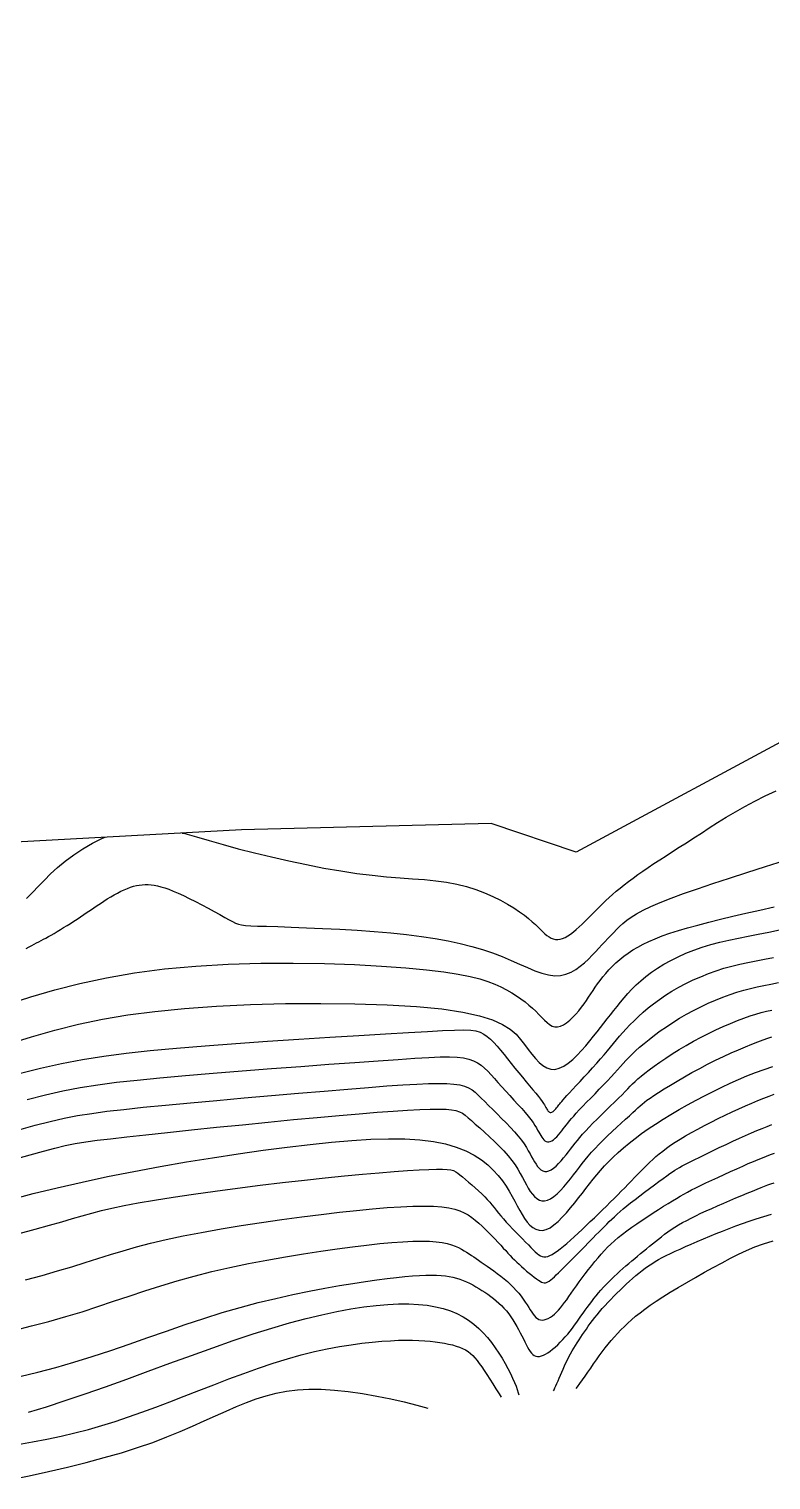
# Model space of a CAD drawing. Header units: metres. Extents: x -2219 to 435, y -3078 to 318.
# Drawn here: x 147.6 to 181.7, y 248.7 to 315.2 of the extents above; entities that cross this region are included whole.
import ezdxf

# ---------------------------------------------------------------- set-up
doc = ezdxf.new("R2010")
doc.units = ezdxf.units.M
for name, color, linetype in [('TERRAIN_BOUNDARY', 6, 'Continuous'), ('TERRAIN_CONTOUR_1M', 3, 'Continuous'), ('TERRAIN_CONTOUR_5M_SUPPLEMENT', 4, 'Continuous')]:
    doc.layers.add(name, color=color, linetype=linetype)

msp = doc.modelspace()

# ---------------------------------------------------------------- linework, layer by layer
at = {"layer": 'TERRAIN_BOUNDARY'}
msp.add_polyline3d([(334.466, 311.988, 0), (326.34, 311.064, 0), (319.276, 315.215, 0), (309.284, 313.622, 0), (283.816, 308.974, 0), (265.196, 302.536, 0), (256.381, 299.4, 0), (223.265, 291.711, 0), (195.534, 284.467, 0), (183.293, 283.155, 0), (172.734, 277.466, 0), (168.827, 278.773, 0), (157.385, 278.49, 0), (135.797, 277.305, 0)], dxfattribs=at)
at = {"layer": 'TERRAIN_CONTOUR_1M'}
for points in [[(154.653, 278.34, 2), (154.776, 278.31, 2), (155.317, 278.159, 2), (155.901, 277.99, 2), (156.538, 277.807, 2), (157.232, 277.619, 2), (157.975, 277.428, 2), (158.752, 277.24, 2), (159.55, 277.059, 2), (160.355, 276.889, 2), (161.154, 276.734, 2), (161.932, 276.599, 2), (162.677, 276.487, 2), (163.378, 276.402, 2), (164.034, 276.337, 2), (164.65, 276.287, 2), (165.23, 276.243, 2), (165.776, 276.2, 2), (166.293, 276.15, 2), (166.784, 276.085, 2), (167.252, 276, 2), (167.7, 275.889, 2), (168.127, 275.754, 2), (168.531, 275.602, 2), (168.91, 275.435, 2), (169.262, 275.26, 2), (169.584, 275.081, 2), (169.876, 274.903, 2), (170.133, 274.73, 2), (170.357, 274.568, 2), (170.549, 274.415, 2), (170.715, 274.273, 2), (170.858, 274.142, 2), (170.984, 274.021, 2), (171.095, 273.911, 2), (171.197, 273.811, 2), (171.294, 273.722, 2), (171.39, 273.643, 2), (171.486, 273.576, 2), (171.582, 273.523, 2), (171.68, 273.484, 2), (171.781, 273.46, 2), (171.885, 273.454, 2), (171.993, 273.465, 2), (172.106, 273.496, 2), (172.224, 273.548, 2), (172.346, 273.617, 2), (172.473, 273.702, 2), (172.602, 273.801, 2), (172.734, 273.911, 2), (172.867, 274.03, 2), (173, 274.156, 2), (173.133, 274.285, 2), (173.264, 274.417, 2), (173.395, 274.55, 2), (173.527, 274.684, 2), (173.661, 274.821, 2), (173.798, 274.958, 2), (173.939, 275.098, 2), (174.086, 275.238, 2), (174.239, 275.38, 2), (174.399, 275.524, 2), (174.568, 275.669, 2), (174.746, 275.816, 2), (174.933, 275.966, 2), (175.13, 276.118, 2), (175.339, 276.274, 2), (175.559, 276.433, 2), (175.792, 276.595, 2), (176.037, 276.762, 2), (176.296, 276.934, 2), (176.567, 277.112, 2), (176.852, 277.295, 2), (177.15, 277.487, 2), (177.46, 277.686, 2), (177.784, 277.893, 2), (178.121, 278.111, 2), (178.471, 278.338, 2), (178.835, 278.573, 2), (179.216, 278.815, 2), (179.613, 279.061, 2), (180.029, 279.308, 2), (180.465, 279.556, 2), (180.922, 279.802, 2), (181.402, 280.043, 2), (181.906, 280.279, 2)], [(147.527, 275.341, 2), (147.803, 275.618, 2), (148.07, 275.898, 2), (148.34, 276.18, 2), (148.627, 276.465, 2), (148.943, 276.754, 2), (149.298, 277.045, 2), (149.688, 277.333, 2), (150.108, 277.609, 2), (150.55, 277.867, 2), (151.009, 278.096, 2), (151.13, 278.147, 2)], [(147.509, 273.038, 3), (147.64, 273.112, 3), (147.761, 273.179, 3), (147.874, 273.24, 3), (147.981, 273.298, 3), (148.085, 273.353, 3), (148.189, 273.407, 3), (148.295, 273.464, 3), (148.405, 273.523, 3), (148.523, 273.588, 3), (148.649, 273.659, 3), (148.784, 273.737, 3), (148.926, 273.82, 3), (149.073, 273.907, 3), (149.225, 273.999, 3), (149.379, 274.094, 3), (149.534, 274.192, 3), (149.69, 274.292, 3), (149.844, 274.393, 3), (149.997, 274.495, 3), (150.149, 274.598, 3), (150.301, 274.702, 3), (150.453, 274.805, 3), (150.605, 274.908, 3), (150.759, 275.011, 3), (150.914, 275.113, 3), (151.071, 275.215, 3), (151.228, 275.314, 3), (151.386, 275.41, 3), (151.544, 275.501, 3), (151.699, 275.587, 3), (151.853, 275.666, 3), (152.002, 275.738, 3), (152.148, 275.801, 3), (152.289, 275.854, 3), (152.426, 275.897, 3), (152.561, 275.93, 3), (152.694, 275.954, 3), (152.827, 275.969, 3), (152.96, 275.975, 3), (153.096, 275.973, 3), (153.235, 275.962, 3), (153.378, 275.942, 3), (153.529, 275.913, 3), (153.689, 275.874, 3), (153.86, 275.822, 3), (154.046, 275.757, 3), (154.25, 275.677, 3), (154.472, 275.582, 3), (154.716, 275.469, 3), (154.984, 275.339, 3), (155.266, 275.195, 3), (155.557, 275.044, 3), (155.845, 274.891, 3), (156.124, 274.74, 3), (156.385, 274.598, 3), (156.618, 274.47, 3), (156.816, 274.36, 3), (156.974, 274.274, 3), (157.108, 274.209, 3), (157.238, 274.161, 3), (157.384, 274.127, 3), (157.566, 274.103, 3), (157.804, 274.087, 3), (158.118, 274.073, 3), (158.529, 274.06, 3), (159.049, 274.044, 3), (159.665, 274.023, 3), (160.356, 273.996, 3), (161.103, 273.964, 3), (161.884, 273.924, 3), (162.68, 273.877, 3), (163.47, 273.822, 3), (164.233, 273.757, 3), (164.953, 273.681, 3), (165.629, 273.596, 3), (166.263, 273.499, 3), (166.857, 273.391, 3), (167.415, 273.271, 3), (167.939, 273.139, 3), (168.432, 272.995, 3), (168.895, 272.838, 3), (169.332, 272.669, 3), (169.743, 272.495, 3), (170.13, 272.324, 3), (170.494, 272.164, 3), (170.836, 272.023, 3), (171.157, 271.909, 3), (171.459, 271.831, 3), (171.743, 271.795, 3), (172.009, 271.809, 3), (172.258, 271.866, 3), (172.493, 271.96, 3), (172.712, 272.084, 3), (172.917, 272.23, 3), (173.11, 272.391, 3), (173.29, 272.561, 3), (173.459, 272.73, 3), (173.618, 272.895, 3), (173.768, 273.053, 3), (173.912, 273.207, 3), (174.05, 273.356, 3), (174.184, 273.501, 3), (174.317, 273.643, 3), (174.449, 273.783, 3), (174.584, 273.92, 3), (174.723, 274.057, 3), (174.875, 274.195, 3), (175.049, 274.336, 3), (175.255, 274.482, 3), (175.502, 274.634, 3), (175.799, 274.794, 3), (176.155, 274.965, 3), (176.581, 275.149, 3), (177.083, 275.346, 3), (177.657, 275.558, 3), (178.297, 275.782, 3), (178.998, 276.02, 3), (179.754, 276.269, 3), (180.558, 276.531, 3), (181.406, 276.803, 3), (182.29, 277.086, 3)], [(146.688, 270.495, 4), (147.721, 270.826, 4), (148.813, 271.142, 4), (149.967, 271.436, 4), (151.187, 271.699, 4), (152.478, 271.926, 4), (153.844, 272.107, 4), (155.282, 272.238, 4), (156.768, 272.322, 4), (158.269, 272.365, 4), (159.755, 272.372, 4), (161.195, 272.349, 4), (162.556, 272.302, 4), (163.807, 272.236, 4), (164.917, 272.157, 4), (165.864, 272.069, 4), (166.657, 271.974, 4), (167.316, 271.873, 4), (167.861, 271.765, 4), (168.31, 271.651, 4), (168.683, 271.532, 4), (168.999, 271.409, 4), (169.276, 271.281, 4), (169.533, 271.149, 4), (169.771, 271.014, 4), (169.993, 270.876, 4), (170.198, 270.736, 4), (170.389, 270.594, 4), (170.565, 270.451, 4), (170.729, 270.308, 4), (170.879, 270.164, 4), (171.019, 270.022, 4), (171.15, 269.885, 4), (171.274, 269.759, 4), (171.394, 269.647, 4), (171.512, 269.555, 4), (171.63, 269.487, 4), (171.752, 269.448, 4), (171.878, 269.444, 4), (172.012, 269.476, 4), (172.151, 269.542, 4), (172.293, 269.636, 4), (172.436, 269.753, 4), (172.578, 269.888, 4), (172.717, 270.036, 4), (172.849, 270.191, 4), (172.974, 270.349, 4), (173.09, 270.505, 4), (173.198, 270.658, 4), (173.301, 270.811, 4), (173.401, 270.962, 4), (173.501, 271.114, 4), (173.604, 271.266, 4), (173.711, 271.42, 4), (173.826, 271.577, 4), (173.951, 271.736, 4), (174.086, 271.897, 4), (174.231, 272.058, 4), (174.387, 272.219, 4), (174.553, 272.378, 4), (174.73, 272.535, 4), (174.918, 272.687, 4), (175.117, 272.834, 4), (175.327, 272.975, 4), (175.553, 273.11, 4), (175.797, 273.241, 4), (176.063, 273.368, 4), (176.354, 273.493, 4), (176.674, 273.617, 4), (177.026, 273.74, 4), (177.415, 273.864, 4), (177.842, 273.99, 4), (178.307, 274.118, 4), (178.808, 274.249, 4), (179.344, 274.382, 4), (179.913, 274.519, 4), (180.514, 274.66, 4), (181.145, 274.806, 4), (181.805, 274.956, 4)], [(147.183, 267.308, 6), (148.168, 267.555, 6), (149.126, 267.766, 6), (150.084, 267.946, 6), (151.065, 268.1, 6), (152.095, 268.235, 6), (153.2, 268.357, 6), (154.404, 268.47, 6), (155.722, 268.58, 6), (157.123, 268.686, 6), (158.569, 268.788, 6), (160.018, 268.885, 6), (161.43, 268.974, 6), (162.764, 269.056, 6), (163.98, 269.129, 6), (165.038, 269.191, 6), (165.909, 269.242, 6), (166.605, 269.28, 6), (167.151, 269.303, 6), (167.571, 269.308, 6), (167.891, 269.295, 6), (168.134, 269.26, 6), (168.325, 269.203, 6), (168.489, 269.121, 6), (168.645, 269.013, 6), (168.8, 268.881, 6), (168.953, 268.729, 6), (169.107, 268.559, 6), (169.263, 268.375, 6), (169.42, 268.179, 6), (169.582, 267.975, 6), (169.748, 267.765, 6), (169.919, 267.553, 6), (170.093, 267.342, 6), (170.266, 267.134, 6), (170.435, 266.933, 6), (170.595, 266.742, 6), (170.744, 266.563, 6), (170.879, 266.4, 6), (170.995, 266.255, 6), (171.09, 266.131, 6), (171.167, 266.026, 6), (171.227, 265.938, 6), (171.274, 265.865, 6), (171.311, 265.804, 6), (171.34, 265.752, 6), (171.364, 265.708, 6), (171.386, 265.669, 6), (171.409, 265.633, 6), (171.433, 265.601, 6), (171.458, 265.573, 6), (171.485, 265.551, 6), (171.513, 265.534, 6), (171.542, 265.525, 6), (171.574, 265.524, 6), (171.607, 265.532, 6), (171.642, 265.549, 6), (171.679, 265.574, 6), (171.717, 265.606, 6), (171.755, 265.644, 6), (171.793, 265.686, 6), (171.831, 265.731, 6), (171.869, 265.776, 6), (171.905, 265.822, 6), (171.939, 265.867, 6), (171.976, 265.914, 6), (172.017, 265.966, 6), (172.067, 266.027, 6), (172.129, 266.1, 6), (172.207, 266.188, 6), (172.303, 266.296, 6), (172.421, 266.426, 6), (172.564, 266.58, 6), (172.727, 266.756, 6), (172.906, 266.948, 6), (173.095, 267.151, 6), (173.288, 267.361, 6), (173.482, 267.573, 6), (173.67, 267.782, 6), (173.847, 267.983, 6), (174.01, 268.173, 6), (174.161, 268.352, 6), (174.304, 268.524, 6), (174.442, 268.692, 6), (174.58, 268.857, 6), (174.721, 269.022, 6), (174.868, 269.19, 6), (175.026, 269.364, 6), (175.197, 269.545, 6), (175.383, 269.732, 6), (175.584, 269.924, 6), (175.801, 270.119, 6), (176.033, 270.315, 6), (176.28, 270.512, 6), (176.545, 270.706, 6), (176.825, 270.897, 6), (177.123, 271.083, 6), (177.435, 271.263, 6), (177.76, 271.435, 6), (178.096, 271.598, 6), (178.441, 271.75, 6), (178.792, 271.891, 6), (179.147, 272.019, 6), (179.505, 272.133, 6), (179.865, 272.232, 6), (180.228, 272.32, 6), (180.597, 272.4, 6), (180.977, 272.477, 6), (181.371, 272.554, 6), (181.781, 272.635, 6)], [(147.554, 266.123, 7), (148.386, 266.334, 7), (149.184, 266.511, 7), (149.975, 266.661, 7), (150.789, 266.791, 7), (151.652, 266.905, 7), (152.594, 267.011, 7), (153.641, 267.114, 7), (154.812, 267.219, 7), (156.08, 267.326, 7), (157.408, 267.433, 7), (158.759, 267.537, 7), (160.095, 267.637, 7), (161.38, 267.731, 7), (162.575, 267.817, 7), (163.645, 267.893, 7), (164.56, 267.957, 7), (165.329, 268.009, 7), (165.968, 268.046, 7), (166.494, 268.067, 7), (166.924, 268.072, 7), (167.275, 268.059, 7), (167.563, 268.026, 7), (167.805, 267.973, 7), (168.017, 267.898, 7), (168.205, 267.803, 7), (168.374, 267.689, 7), (168.531, 267.558, 7), (168.681, 267.411, 7), (168.829, 267.25, 7), (168.98, 267.077, 7), (169.141, 266.892, 7), (169.314, 266.699, 7), (169.497, 266.499, 7), (169.685, 266.296, 7), (169.873, 266.093, 7), (170.057, 265.894, 7), (170.231, 265.701, 7), (170.392, 265.518, 7), (170.534, 265.349, 7), (170.654, 265.195, 7), (170.753, 265.056, 7), (170.836, 264.93, 7), (170.904, 264.817, 7), (170.962, 264.715, 7), (171.012, 264.623, 7), (171.058, 264.538, 7), (171.102, 264.461, 7), (171.148, 264.389, 7), (171.196, 264.325, 7), (171.246, 264.269, 7), (171.299, 264.224, 7), (171.355, 264.192, 7), (171.414, 264.173, 7), (171.477, 264.171, 7), (171.543, 264.187, 7), (171.614, 264.221, 7), (171.687, 264.271, 7), (171.763, 264.336, 7), (171.839, 264.412, 7), (171.916, 264.495, 7), (171.992, 264.584, 7), (172.067, 264.676, 7), (172.139, 264.767, 7), (172.208, 264.856, 7), (172.276, 264.945, 7), (172.348, 265.037, 7), (172.427, 265.134, 7), (172.515, 265.24, 7), (172.616, 265.357, 7), (172.734, 265.488, 7), (172.871, 265.637, 7), (173.031, 265.805, 7), (173.208, 265.988, 7), (173.397, 266.182, 7), (173.593, 266.383, 7), (173.791, 266.586, 7), (173.985, 266.786, 7), (174.17, 266.979, 7), (174.34, 267.16, 7), (174.491, 267.326, 7), (174.628, 267.48, 7), (174.756, 267.625, 7), (174.88, 267.764, 7), (175.006, 267.902, 7), (175.14, 268.042, 7), (175.285, 268.188, 7), (175.449, 268.343, 7), (175.635, 268.51, 7), (175.844, 268.688, 7), (176.072, 268.874, 7), (176.32, 269.066, 7), (176.585, 269.261, 7), (176.866, 269.457, 7), (177.162, 269.652, 7), (177.47, 269.843, 7), (177.789, 270.028, 7), (178.117, 270.205, 7), (178.45, 270.374, 7), (178.787, 270.532, 7), (179.123, 270.68, 7), (179.457, 270.814, 7), (179.785, 270.935, 7), (180.104, 271.042, 7), (180.414, 271.132, 7), (180.719, 271.211, 7), (181.025, 271.281, 7), (181.337, 271.346, 7), (181.662, 271.411, 7), (182.005, 271.48, 7)], [(147.172, 264.729, 8), (147.925, 264.939, 8), (148.605, 265.112, 8), (149.242, 265.256, 8), (149.867, 265.377, 8), (150.513, 265.481, 8), (151.209, 265.575, 8), (151.987, 265.665, 8), (152.878, 265.758, 8), (153.903, 265.859, 8), (155.037, 265.966, 8), (156.247, 266.077, 8), (157.5, 266.189, 8), (158.76, 266.3, 8), (159.995, 266.406, 8), (161.17, 266.505, 8), (162.251, 266.595, 8), (163.211, 266.673, 8), (164.053, 266.738, 8), (164.785, 266.789, 8), (165.417, 266.827, 8), (165.957, 266.849, 8), (166.416, 266.857, 8), (166.801, 266.849, 8), (167.122, 266.824, 8), (167.388, 266.783, 8), (167.609, 266.724, 8), (167.795, 266.649, 8), (167.955, 266.557, 8), (168.099, 266.448, 8), (168.237, 266.322, 8), (168.379, 266.179, 8), (168.533, 266.02, 8), (168.708, 265.844, 8), (168.9, 265.656, 8), (169.103, 265.457, 8), (169.311, 265.253, 8), (169.518, 265.045, 8), (169.718, 264.839, 8), (169.905, 264.636, 8), (170.073, 264.442, 8), (170.217, 264.258, 8), (170.34, 264.085, 8), (170.445, 263.922, 8), (170.535, 263.77, 8), (170.613, 263.627, 8), (170.685, 263.493, 8), (170.752, 263.369, 8), (170.818, 263.253, 8), (170.887, 263.145, 8), (170.959, 263.048, 8), (171.034, 262.965, 8), (171.114, 262.898, 8), (171.198, 262.849, 8), (171.286, 262.822, 8), (171.38, 262.818, 8), (171.48, 262.841, 8), (171.585, 262.893, 8), (171.695, 262.969, 8), (171.809, 263.066, 8), (171.924, 263.179, 8), (172.039, 263.305, 8), (172.153, 263.438, 8), (172.265, 263.576, 8), (172.373, 263.713, 8), (172.476, 263.846, 8), (172.577, 263.977, 8), (172.679, 264.108, 8), (172.786, 264.242, 8), (172.9, 264.38, 8), (173.025, 264.526, 8), (173.165, 264.681, 8), (173.321, 264.849, 8), (173.497, 265.029, 8), (173.688, 265.22, 8), (173.888, 265.416, 8), (174.092, 265.615, 8), (174.294, 265.81, 8), (174.488, 265.998, 8), (174.67, 266.175, 8), (174.832, 266.337, 8), (174.973, 266.48, 8), (175.096, 266.608, 8), (175.208, 266.725, 8), (175.319, 266.837, 8), (175.433, 266.948, 8), (175.558, 267.062, 8), (175.703, 267.186, 8), (175.873, 267.322, 8), (176.074, 267.476, 8), (176.304, 267.644, 8), (176.561, 267.824, 8), (176.84, 268.013, 8), (177.138, 268.207, 8), (177.452, 268.403, 8), (177.779, 268.598, 8), (178.115, 268.788, 8), (178.456, 268.972, 8), (178.799, 269.147, 8), (179.141, 269.313, 8), (179.477, 269.467, 8), (179.806, 269.609, 8), (180.122, 269.738, 8), (180.422, 269.852, 8), (180.704, 269.95, 8), (180.964, 270.032, 8), (181.211, 270.101, 8), (181.452, 270.161, 8), (181.697, 270.216, 8)], [(146.965, 263.379, 9), (147.685, 263.585, 9), (148.296, 263.754, 9), (148.823, 263.89, 9), (149.299, 264.001, 9), (149.759, 264.092, 9), (150.237, 264.171, 9), (150.766, 264.245, 9), (151.381, 264.32, 9), (152.116, 264.403, 9), (152.993, 264.499, 9), (153.994, 264.606, 9), (155.087, 264.722, 9), (156.241, 264.841, 9), (157.426, 264.962, 9), (158.611, 265.081, 9), (159.765, 265.193, 9), (160.857, 265.297, 9), (161.863, 265.388, 9), (162.777, 265.466, 9), (163.603, 265.532, 9), (164.34, 265.586, 9), (164.991, 265.627, 9), (165.556, 265.656, 9), (166.038, 265.672, 9), (166.438, 265.676, 9), (166.76, 265.668, 9), (167.014, 265.646, 9), (167.216, 265.609, 9), (167.379, 265.556, 9), (167.518, 265.484, 9), (167.646, 265.393, 9), (167.777, 265.282, 9), (167.926, 265.147, 9), (168.103, 264.99, 9), (168.304, 264.813, 9), (168.522, 264.619, 9), (168.75, 264.412, 9), (168.98, 264.197, 9), (169.205, 263.977, 9), (169.418, 263.755, 9), (169.612, 263.535, 9), (169.781, 263.321, 9), (169.927, 263.114, 9), (170.053, 262.914, 9), (170.165, 262.722, 9), (170.265, 262.539, 9), (170.357, 262.364, 9), (170.446, 262.199, 9), (170.534, 262.044, 9), (170.625, 261.901, 9), (170.721, 261.772, 9), (170.822, 261.661, 9), (170.928, 261.571, 9), (171.04, 261.506, 9), (171.158, 261.47, 9), (171.284, 261.465, 9), (171.416, 261.496, 9), (171.557, 261.565, 9), (171.704, 261.666, 9), (171.855, 261.795, 9), (172.008, 261.946, 9), (172.162, 262.114, 9), (172.314, 262.292, 9), (172.463, 262.475, 9), (172.607, 262.658, 9), (172.744, 262.835, 9), (172.878, 263.009, 9), (173.01, 263.179, 9), (173.145, 263.349, 9), (173.286, 263.52, 9), (173.435, 263.695, 9), (173.596, 263.874, 9), (173.771, 264.06, 9), (173.964, 264.254, 9), (174.168, 264.452, 9), (174.379, 264.651, 9), (174.591, 264.846, 9), (174.797, 265.034, 9), (174.992, 265.211, 9), (175.17, 265.372, 9), (175.325, 265.514, 9), (175.454, 265.633, 9), (175.563, 265.735, 9), (175.661, 265.825, 9), (175.757, 265.909, 9), (175.859, 265.993, 9), (175.977, 266.083, 9), (176.12, 266.184, 9), (176.296, 266.302, 9), (176.512, 266.441, 9), (176.764, 266.6, 9), (177.049, 266.774, 9), (177.359, 266.96, 9), (177.691, 267.152, 9), (178.038, 267.348, 9), (178.396, 267.543, 9), (178.759, 267.734, 9), (179.122, 267.917, 9), (179.481, 268.089, 9), (179.831, 268.251, 9), (180.168, 268.401, 9), (180.488, 268.538, 9), (180.787, 268.661, 9), (181.06, 268.768, 9), (181.303, 268.859, 9), (181.514, 268.932, 9), (181.703, 268.992, 9)], [(147.186, 259.965, 11), (147.919, 260.165, 11), (148.572, 260.347, 11), (149.135, 260.508, 11), (149.627, 260.653, 11), (150.077, 260.784, 11), (150.511, 260.905, 11), (150.957, 261.021, 11), (151.442, 261.135, 11), (151.993, 261.25, 11), (152.638, 261.371, 11), (153.395, 261.5, 11), (154.251, 261.635, 11), (155.185, 261.774, 11), (156.175, 261.913, 11), (157.2, 262.051, 11), (158.237, 262.184, 11), (159.265, 262.309, 11), (160.263, 262.424, 11), (161.212, 262.526, 11), (162.104, 262.616, 11), (162.933, 262.693, 11), (163.696, 262.759, 11), (164.386, 262.813, 11), (164.999, 262.855, 11), (165.529, 262.888, 11), (165.973, 262.91, 11), (166.327, 262.922, 11), (166.603, 262.923, 11), (166.814, 262.913, 11), (166.975, 262.891, 11), (167.1, 262.855, 11), (167.203, 262.805, 11), (167.298, 262.741, 11), (167.399, 262.66, 11), (167.517, 262.563, 11), (167.651, 262.453, 11), (167.796, 262.331, 11), (167.947, 262.202, 11), (168.101, 262.067, 11), (168.253, 261.929, 11), (168.399, 261.792, 11), (168.534, 261.658, 11), (168.655, 261.529, 11), (168.765, 261.404, 11), (168.867, 261.281, 11), (168.965, 261.159, 11), (169.062, 261.036, 11), (169.163, 260.909, 11), (169.271, 260.777, 11), (169.39, 260.639, 11), (169.522, 260.492, 11), (169.665, 260.339, 11), (169.814, 260.183, 11), (169.967, 260.026, 11), (170.12, 259.872, 11), (170.269, 259.722, 11), (170.41, 259.579, 11), (170.539, 259.447, 11), (170.654, 259.328, 11), (170.756, 259.222, 11), (170.849, 259.13, 11), (170.933, 259.052, 11), (171.013, 258.99, 11), (171.09, 258.943, 11), (171.168, 258.913, 11), (171.248, 258.899, 11), (171.333, 258.902, 11), (171.424, 258.922, 11), (171.521, 258.959, 11), (171.627, 259.012, 11), (171.741, 259.082, 11), (171.864, 259.168, 11), (171.998, 259.269, 11), (172.142, 259.386, 11), (172.298, 259.518, 11), (172.463, 259.663, 11), (172.637, 259.82, 11), (172.817, 259.985, 11), (173.002, 260.158, 11), (173.189, 260.335, 11), (173.378, 260.515, 11), (173.567, 260.696, 11), (173.753, 260.876, 11), (173.936, 261.054, 11), (174.116, 261.23, 11), (174.293, 261.404, 11), (174.466, 261.576, 11), (174.635, 261.744, 11), (174.799, 261.91, 11), (174.958, 262.072, 11), (175.111, 262.23, 11), (175.261, 262.385, 11), (175.406, 262.536, 11), (175.549, 262.684, 11), (175.689, 262.828, 11), (175.828, 262.969, 11), (175.966, 263.106, 11), (176.105, 263.239, 11), (176.245, 263.369, 11), (176.389, 263.498, 11), (176.539, 263.625, 11), (176.7, 263.753, 11), (176.873, 263.883, 11), (177.062, 264.016, 11), (177.269, 264.154, 11), (177.498, 264.297, 11), (177.75, 264.447, 11), (178.022, 264.603, 11), (178.311, 264.761, 11), (178.614, 264.922, 11), (178.925, 265.083, 11), (179.242, 265.242, 11), (179.561, 265.397, 11), (179.878, 265.547, 11), (180.19, 265.69, 11), (180.494, 265.825, 11), (180.787, 265.952, 11), (181.067, 266.069, 11), (181.332, 266.177, 11), (181.58, 266.274, 11), (181.807, 266.361, 11)], [(147.47, 257.847, 12), (148.234, 258.052, 12), (148.947, 258.252, 12), (149.602, 258.447, 12), (150.213, 258.636, 12), (150.797, 258.822, 12), (151.371, 259.003, 12), (151.953, 259.18, 12), (152.56, 259.354, 12), (153.211, 259.526, 12), (153.922, 259.694, 12), (154.706, 259.861, 12), (155.552, 260.023, 12), (156.444, 260.181, 12), (157.366, 260.333, 12), (158.302, 260.476, 12), (159.237, 260.611, 12), (160.154, 260.735, 12), (161.037, 260.847, 12), (161.873, 260.946, 12), (162.657, 261.031, 12), (163.388, 261.102, 12), (164.065, 261.158, 12), (164.685, 261.198, 12), (165.246, 261.222, 12), (165.747, 261.23, 12), (166.186, 261.22, 12), (166.564, 261.192, 12), (166.886, 261.148, 12), (167.16, 261.088, 12), (167.395, 261.012, 12), (167.598, 260.923, 12), (167.779, 260.821, 12), (167.943, 260.707, 12), (168.101, 260.582, 12), (168.258, 260.448, 12), (168.415, 260.306, 12), (168.569, 260.158, 12), (168.721, 260.008, 12), (168.868, 259.858, 12), (169.01, 259.71, 12), (169.144, 259.567, 12), (169.27, 259.431, 12), (169.387, 259.304, 12), (169.497, 259.185, 12), (169.601, 259.072, 12), (169.702, 258.965, 12), (169.801, 258.861, 12), (169.9, 258.76, 12), (170.002, 258.659, 12), (170.109, 258.558, 12), (170.222, 258.455, 12), (170.339, 258.351, 12), (170.458, 258.249, 12), (170.577, 258.151, 12), (170.692, 258.059, 12), (170.802, 257.974, 12), (170.904, 257.898, 12), (170.996, 257.834, 12), (171.075, 257.782, 12), (171.145, 257.744, 12), (171.207, 257.719, 12), (171.264, 257.708, 12), (171.319, 257.709, 12), (171.374, 257.723, 12), (171.432, 257.751, 12), (171.495, 257.791, 12), (171.565, 257.845, 12), (171.643, 257.909, 12), (171.728, 257.984, 12), (171.818, 258.068, 12), (171.913, 258.16, 12), (172.012, 258.257, 12), (172.115, 258.36, 12), (172.22, 258.466, 12), (172.327, 258.574, 12), (172.437, 258.685, 12), (172.548, 258.798, 12), (172.662, 258.913, 12), (172.777, 259.03, 12), (172.895, 259.15, 12), (173.015, 259.272, 12), (173.137, 259.396, 12), (173.261, 259.522, 12), (173.386, 259.65, 12), (173.512, 259.779, 12), (173.638, 259.908, 12), (173.764, 260.035, 12), (173.888, 260.161, 12), (174.01, 260.283, 12), (174.13, 260.402, 12), (174.246, 260.517, 12), (174.362, 260.63, 12), (174.481, 260.742, 12), (174.606, 260.856, 12), (174.74, 260.975, 12), (174.887, 261.1, 12), (175.048, 261.234, 12), (175.228, 261.378, 12), (175.428, 261.534, 12), (175.644, 261.698, 12), (175.867, 261.867, 12), (176.093, 262.035, 12), (176.315, 262.199, 12), (176.526, 262.353, 12), (176.719, 262.494, 12), (176.888, 262.616, 12), (177.03, 262.718, 12), (177.15, 262.802, 12), (177.257, 262.875, 12), (177.362, 262.94, 12), (177.471, 263.005, 12), (177.596, 263.073, 12), (177.744, 263.15, 12), (177.925, 263.241, 12), (178.144, 263.351, 12), (178.398, 263.476, 12), (178.678, 263.614, 12), (178.977, 263.759, 12), (179.288, 263.908, 12), (179.603, 264.058, 12), (179.914, 264.204, 12), (180.215, 264.343, 12), (180.499, 264.471, 12), (180.766, 264.589, 12), (181.019, 264.696, 12), (181.258, 264.794, 12), (181.486, 264.883, 12), (181.705, 264.964, 12)], [(146.945, 255.524, 13), (147.754, 255.729, 13), (148.548, 255.939, 13), (149.321, 256.157, 13), (150.07, 256.385, 13), (150.799, 256.62, 13), (151.517, 256.86, 13), (152.231, 257.101, 13), (152.949, 257.34, 13), (153.679, 257.574, 13), (154.429, 257.801, 13), (155.207, 258.018, 13), (156.017, 258.222, 13), (156.851, 258.412, 13), (157.699, 258.588, 13), (158.55, 258.751, 13), (159.393, 258.901, 13), (160.217, 259.036, 13), (161.012, 259.158, 13), (161.765, 259.266, 13), (162.469, 259.36, 13), (163.121, 259.44, 13), (163.723, 259.506, 13), (164.275, 259.558, 13), (164.778, 259.595, 13), (165.232, 259.617, 13), (165.638, 259.624, 13), (165.996, 259.616, 13), (166.308, 259.593, 13), (166.577, 259.557, 13), (166.81, 259.509, 13), (167.01, 259.453, 13), (167.183, 259.39, 13), (167.334, 259.322, 13), (167.469, 259.251, 13), (167.591, 259.179, 13), (167.705, 259.109, 13), (167.815, 259.039, 13), (167.923, 258.968, 13), (168.03, 258.895, 13), (168.14, 258.82, 13), (168.254, 258.741, 13), (168.375, 258.657, 13), (168.506, 258.566, 13), (168.646, 258.469, 13), (168.796, 258.366, 13), (168.952, 258.256, 13), (169.111, 258.141, 13), (169.27, 258.02, 13), (169.427, 257.896, 13), (169.579, 257.767, 13), (169.724, 257.635, 13), (169.858, 257.5, 13), (169.983, 257.364, 13), (170.098, 257.228, 13), (170.204, 257.092, 13), (170.302, 256.959, 13), (170.393, 256.829, 13), (170.476, 256.704, 13), (170.553, 256.584, 13), (170.625, 256.472, 13), (170.692, 256.369, 13), (170.756, 256.276, 13), (170.82, 256.193, 13), (170.884, 256.124, 13), (170.95, 256.068, 13), (171.019, 256.028, 13), (171.094, 256.004, 13), (171.176, 255.998, 13), (171.263, 256.009, 13), (171.354, 256.036, 13), (171.449, 256.077, 13), (171.545, 256.131, 13), (171.642, 256.198, 13), (171.739, 256.275, 13), (171.833, 256.362, 13), (171.925, 256.459, 13), (172.016, 256.564, 13), (172.106, 256.678, 13), (172.198, 256.802, 13), (172.294, 256.935, 13), (172.394, 257.078, 13), (172.5, 257.231, 13), (172.614, 257.394, 13), (172.737, 257.568, 13), (172.868, 257.749, 13), (173.006, 257.935, 13), (173.148, 258.125, 13), (173.293, 258.314, 13), (173.441, 258.502, 13), (173.589, 258.685, 13), (173.736, 258.86, 13), (173.88, 259.027, 13), (174.025, 259.186, 13), (174.173, 259.339, 13), (174.326, 259.488, 13), (174.488, 259.637, 13), (174.662, 259.785, 13), (174.849, 259.937, 13), (175.053, 260.093, 13), (175.276, 260.255, 13), (175.514, 260.421, 13), (175.761, 260.589, 13), (176.012, 260.755, 13), (176.262, 260.918, 13), (176.506, 261.073, 13), (176.738, 261.22, 13), (176.954, 261.354, 13), (177.15, 261.474, 13), (177.33, 261.583, 13), (177.502, 261.684, 13), (177.67, 261.779, 13), (177.841, 261.873, 13), (178.022, 261.968, 13), (178.218, 262.067, 13), (178.436, 262.174, 13), (178.68, 262.291, 13), (178.945, 262.416, 13), (179.226, 262.547, 13), (179.515, 262.679, 13), (179.805, 262.811, 13), (180.091, 262.939, 13), (180.365, 263.062, 13), (180.621, 263.175, 13), (180.854, 263.276, 13), (181.068, 263.367, 13), (181.267, 263.449, 13), (181.458, 263.523, 13), (181.644, 263.59, 13), (181.832, 263.653, 13)], [(147.219, 253.417, 14), (148.037, 253.612, 14), (148.863, 253.826, 14), (149.696, 254.063, 14), (150.538, 254.324, 14), (151.385, 254.604, 14), (152.237, 254.898, 14), (153.091, 255.198, 14), (153.945, 255.499, 14), (154.798, 255.794, 14), (155.647, 256.077, 14), (156.491, 256.342, 14), (157.327, 256.583, 14), (158.151, 256.8, 14), (158.955, 256.995, 14), (159.735, 257.17, 14), (160.484, 257.325, 14), (161.198, 257.461, 14), (161.869, 257.58, 14), (162.493, 257.683, 14), (163.064, 257.772, 14), (163.585, 257.847, 14), (164.059, 257.909, 14), (164.489, 257.959, 14), (164.878, 257.999, 14), (165.229, 258.028, 14), (165.547, 258.047, 14), (165.833, 258.058, 14), (166.092, 258.062, 14), (166.326, 258.058, 14), (166.538, 258.046, 14), (166.733, 258.027, 14), (166.912, 258.001, 14), (167.08, 257.966, 14), (167.239, 257.925, 14), (167.393, 257.876, 14), (167.544, 257.819, 14), (167.693, 257.756, 14), (167.84, 257.686, 14), (167.985, 257.612, 14), (168.128, 257.532, 14), (168.268, 257.449, 14), (168.407, 257.362, 14), (168.543, 257.273, 14), (168.677, 257.181, 14), (168.808, 257.087, 14), (168.937, 256.989, 14), (169.063, 256.888, 14), (169.185, 256.781, 14), (169.303, 256.669, 14), (169.418, 256.55, 14), (169.528, 256.425, 14), (169.634, 256.291, 14), (169.735, 256.152, 14), (169.831, 256.007, 14), (169.922, 255.86, 14), (170.009, 255.711, 14), (170.091, 255.562, 14), (170.168, 255.415, 14), (170.24, 255.271, 14), (170.308, 255.133, 14), (170.371, 255, 14), (170.432, 254.875, 14), (170.492, 254.76, 14), (170.552, 254.656, 14), (170.612, 254.564, 14), (170.674, 254.486, 14), (170.74, 254.423, 14), (170.81, 254.377, 14), (170.884, 254.348, 14), (170.963, 254.334, 14), (171.046, 254.337, 14), (171.134, 254.354, 14), (171.227, 254.387, 14), (171.325, 254.434, 14), (171.429, 254.496, 14), (171.537, 254.571, 14), (171.649, 254.659, 14), (171.764, 254.758, 14), (171.881, 254.866, 14), (171.998, 254.981, 14), (172.114, 255.104, 14), (172.229, 255.231, 14), (172.341, 255.361, 14), (172.449, 255.494, 14), (172.554, 255.628, 14), (172.656, 255.764, 14), (172.755, 255.9, 14), (172.853, 256.037, 14), (172.95, 256.174, 14), (173.046, 256.311, 14), (173.143, 256.448, 14), (173.241, 256.583, 14), (173.339, 256.718, 14), (173.44, 256.852, 14), (173.542, 256.985, 14), (173.647, 257.117, 14), (173.755, 257.247, 14), (173.865, 257.377, 14), (173.98, 257.505, 14), (174.099, 257.632, 14), (174.221, 257.757, 14), (174.346, 257.881, 14), (174.474, 258.004, 14), (174.605, 258.125, 14), (174.737, 258.245, 14), (174.871, 258.364, 14), (175.006, 258.481, 14), (175.141, 258.597, 14), (175.277, 258.712, 14), (175.413, 258.825, 14), (175.549, 258.938, 14), (175.686, 259.05, 14), (175.822, 259.161, 14), (175.957, 259.273, 14), (176.093, 259.383, 14), (176.228, 259.494, 14), (176.363, 259.605, 14), (176.501, 259.715, 14), (176.641, 259.825, 14), (176.786, 259.934, 14), (176.936, 260.043, 14), (177.092, 260.15, 14), (177.256, 260.257, 14), (177.429, 260.363, 14), (177.612, 260.468, 14), (177.805, 260.573, 14), (178.008, 260.68, 14), (178.224, 260.787, 14), (178.452, 260.897, 14), (178.693, 261.009, 14), (178.948, 261.124, 14), (179.216, 261.243, 14), (179.494, 261.364, 14), (179.774, 261.484, 14), (180.052, 261.601, 14), (180.322, 261.715, 14), (180.578, 261.821, 14), (180.815, 261.919, 14), (181.026, 262.006, 14), (181.209, 262.081, 14), (181.369, 262.146, 14), (181.516, 262.202, 14), (181.657, 262.252, 14), (181.802, 262.298, 14)], [(172.723, 252.863, 16), (172.786, 252.942, 16), (172.901, 253.094, 16), (173.019, 253.259, 16), (173.141, 253.433, 16), (173.266, 253.615, 16), (173.394, 253.802, 16), (173.524, 253.991, 16), (173.656, 254.179, 16), (173.79, 254.366, 16), (173.925, 254.547, 16), (174.061, 254.724, 16), (174.2, 254.896, 16), (174.341, 255.064, 16), (174.485, 255.229, 16), (174.632, 255.391, 16), (174.784, 255.55, 16), (174.94, 255.707, 16), (175.103, 255.862, 16), (175.274, 256.018, 16), (175.457, 256.175, 16), (175.658, 256.337, 16), (175.879, 256.505, 16), (176.124, 256.682, 16), (176.397, 256.868, 16), (176.702, 257.067, 16), (177.041, 257.278, 16), (177.408, 257.501, 16), (177.797, 257.729, 16), (178.2, 257.96, 16), (178.609, 258.19, 16), (179.019, 258.415, 16), (179.421, 258.631, 16), (179.808, 258.835, 16), (180.178, 259.022, 16), (180.542, 259.194, 16), (180.916, 259.353, 16), (181.317, 259.5, 16), (181.761, 259.636, 16)], [(147.126, 250.293, 16), (147.798, 250.409, 16), (148.458, 250.535, 16), (149.106, 250.672, 16), (149.738, 250.822, 16), (150.359, 250.986, 16), (150.974, 251.163, 16), (151.585, 251.353, 16), (152.198, 251.557, 16), (152.818, 251.774, 16), (153.447, 252.005, 16), (154.091, 252.248, 16), (154.752, 252.504, 16), (155.427, 252.768, 16), (156.111, 253.035, 16), (156.799, 253.299, 16), (157.485, 253.556, 16), (158.166, 253.8, 16), (158.835, 254.027, 16), (159.488, 254.23, 16), (160.121, 254.406, 16), (160.731, 254.557, 16), (161.316, 254.683, 16), (161.874, 254.788, 16), (162.405, 254.872, 16), (162.906, 254.939, 16), (163.375, 254.991, 16), (163.81, 255.028, 16), (164.211, 255.055, 16), (164.579, 255.071, 16), (164.918, 255.077, 16), (165.23, 255.075, 16), (165.518, 255.066, 16), (165.784, 255.05, 16), (166.032, 255.028, 16), (166.263, 255.003, 16), (166.481, 254.973, 16), (166.686, 254.94, 16), (166.878, 254.902, 16), (167.057, 254.859, 16), (167.224, 254.811, 16), (167.378, 254.757, 16), (167.521, 254.697, 16), (167.651, 254.63, 16), (167.77, 254.556, 16), (167.88, 254.472, 16), (167.984, 254.378, 16), (168.085, 254.272, 16), (168.185, 254.152, 16), (168.288, 254.016, 16), (168.396, 253.862, 16), (168.511, 253.69, 16), (168.637, 253.498, 16), (168.77, 253.29, 16), (168.909, 253.071, 16), (169.05, 252.846, 16), (169.191, 252.619, 16), (169.284, 252.469, 16)], [(146.738, 248.666, 17), (147.64, 248.858, 17), (148.532, 249.056, 17), (149.408, 249.261, 17), (150.261, 249.472, 17), (151.084, 249.691, 17), (151.871, 249.916, 17), (152.614, 250.15, 17), (153.308, 250.392, 17), (153.957, 250.638, 17), (154.564, 250.886, 17), (155.135, 251.132, 17), (155.674, 251.373, 17), (156.185, 251.606, 17), (156.674, 251.827, 17), (157.145, 252.032, 17), (157.603, 252.22, 17), (158.054, 252.386, 17), (158.507, 252.53, 17), (158.967, 252.649, 17), (159.443, 252.74, 17), (159.942, 252.803, 17), (160.47, 252.833, 17), (161.034, 252.83, 17), (161.64, 252.793, 17), (162.275, 252.725, 17), (162.927, 252.631, 17), (163.582, 252.517, 17), (164.225, 252.388, 17), (164.843, 252.248, 17), (165.422, 252.103, 17), (165.931, 251.964, 17)]]:
    msp.add_polyline3d(points, dxfattribs=at)
at = {"layer": 'TERRAIN_CONTOUR_5M_SUPPLEMENT'}
for points in [[(146.669, 268.658, 5), (147.758, 268.998, 5), (148.826, 269.301, 5), (149.899, 269.567, 5), (151.004, 269.798, 5), (152.165, 269.995, 5), (153.408, 270.159, 5), (154.76, 270.293, 5), (156.234, 270.396, 5), (157.797, 270.47, 5), (159.406, 270.513, 5), (161.015, 270.526, 5), (162.581, 270.509, 5), (164.058, 270.46, 5), (165.404, 270.381, 5), (166.573, 270.27, 5), (167.532, 270.128, 5), (168.298, 269.96, 5), (168.898, 269.769, 5), (169.358, 269.56, 5), (169.707, 269.338, 5), (169.971, 269.107, 5), (170.178, 268.872, 5), (170.355, 268.638, 5), (170.525, 268.408, 5), (170.694, 268.19, 5), (170.863, 267.991, 5), (171.034, 267.816, 5), (171.207, 267.672, 5), (171.385, 267.568, 5), (171.567, 267.508, 5), (171.757, 267.499, 5), (171.954, 267.547, 5), (172.157, 267.644, 5), (172.362, 267.783, 5), (172.569, 267.955, 5), (172.774, 268.152, 5), (172.975, 268.365, 5), (173.169, 268.586, 5), (173.354, 268.806, 5), (173.529, 269.019, 5), (173.694, 269.225, 5), (173.852, 269.424, 5), (174.004, 269.619, 5), (174.154, 269.811, 5), (174.302, 270.002, 5), (174.451, 270.192, 5), (174.602, 270.385, 5), (174.759, 270.579, 5), (174.923, 270.776, 5), (175.096, 270.974, 5), (175.281, 271.172, 5), (175.48, 271.37, 5), (175.694, 271.566, 5), (175.927, 271.761, 5), (176.181, 271.952, 5), (176.456, 272.139, 5), (176.753, 272.321, 5), (177.07, 272.496, 5), (177.406, 272.663, 5), (177.758, 272.821, 5), (178.127, 272.968, 5), (178.51, 273.103, 5), (178.906, 273.224, 5), (179.315, 273.332, 5), (179.736, 273.429, 5), (180.17, 273.519, 5), (180.618, 273.607, 5), (181.08, 273.696, 5), (181.557, 273.791, 5), (182.049, 273.895, 5)], [(146.753, 261.521, 10), (147.823, 261.8, 10), (148.928, 262.07, 10), (150.068, 262.33, 10), (151.241, 262.58, 10), (152.438, 262.817, 10), (153.646, 263.042, 10), (154.856, 263.252, 10), (156.055, 263.448, 10), (157.233, 263.628, 10), (158.377, 263.79, 10), (159.478, 263.935, 10), (160.525, 264.06, 10), (161.514, 264.163, 10), (162.446, 264.243, 10), (163.318, 264.296, 10), (164.129, 264.32, 10), (164.877, 264.313, 10), (165.562, 264.273, 10), (166.182, 264.197, 10), (166.736, 264.083, 10), (167.228, 263.937, 10), (167.663, 263.761, 10), (168.046, 263.562, 10), (168.382, 263.345, 10), (168.674, 263.113, 10), (168.929, 262.873, 10), (169.151, 262.629, 10), (169.344, 262.385, 10), (169.513, 262.143, 10), (169.662, 261.906, 10), (169.795, 261.675, 10), (169.916, 261.45, 10), (170.03, 261.235, 10), (170.139, 261.029, 10), (170.25, 260.836, 10), (170.364, 260.657, 10), (170.484, 260.496, 10), (170.61, 260.357, 10), (170.742, 260.245, 10), (170.882, 260.164, 10), (171.03, 260.118, 10), (171.187, 260.113, 10), (171.353, 260.151, 10), (171.529, 260.236, 10), (171.712, 260.363, 10), (171.901, 260.525, 10), (172.092, 260.714, 10), (172.285, 260.923, 10), (172.475, 261.146, 10), (172.661, 261.375, 10), (172.841, 261.603, 10), (173.013, 261.825, 10), (173.178, 262.04, 10), (173.341, 262.25, 10), (173.505, 262.457, 10), (173.671, 262.661, 10), (173.844, 262.864, 10), (174.027, 263.067, 10), (174.221, 263.271, 10), (174.431, 263.479, 10), (174.657, 263.689, 10), (174.899, 263.901, 10), (175.158, 264.116, 10), (175.434, 264.332, 10), (175.727, 264.55, 10), (176.038, 264.77, 10), (176.367, 264.991, 10), (176.714, 265.213, 10), (177.076, 265.434, 10), (177.451, 265.654, 10), (177.835, 265.87, 10), (178.225, 266.082, 10), (178.619, 266.289, 10), (179.013, 266.488, 10), (179.404, 266.68, 10), (179.79, 266.861, 10), (180.174, 267.034, 10), (180.558, 267.197, 10), (180.947, 267.352, 10), (181.343, 267.498, 10), (181.749, 267.637, 10)], [(171.696, 252.759, 15), (171.715, 252.797, 15), (171.758, 252.886, 15), (171.802, 252.983, 15), (171.849, 253.09, 15), (171.899, 253.208, 15), (171.953, 253.335, 15), (172.008, 253.469, 15), (172.067, 253.609, 15), (172.128, 253.753, 15), (172.192, 253.897, 15), (172.259, 254.041, 15), (172.327, 254.183, 15), (172.398, 254.321, 15), (172.471, 254.454, 15), (172.546, 254.584, 15), (172.623, 254.712, 15), (172.701, 254.838, 15), (172.781, 254.963, 15), (172.861, 255.087, 15), (172.943, 255.211, 15), (173.025, 255.336, 15), (173.109, 255.462, 15), (173.196, 255.589, 15), (173.285, 255.717, 15), (173.378, 255.847, 15), (173.476, 255.979, 15), (173.579, 256.112, 15), (173.688, 256.247, 15), (173.804, 256.385, 15), (173.926, 256.525, 15), (174.053, 256.665, 15), (174.184, 256.807, 15), (174.32, 256.949, 15), (174.458, 257.091, 15), (174.599, 257.232, 15), (174.741, 257.373, 15), (174.884, 257.512, 15), (175.028, 257.648, 15), (175.172, 257.782, 15), (175.317, 257.912, 15), (175.463, 258.038, 15), (175.608, 258.159, 15), (175.754, 258.275, 15), (175.899, 258.385, 15), (176.046, 258.488, 15), (176.194, 258.586, 15), (176.348, 258.68, 15), (176.508, 258.772, 15), (176.678, 258.864, 15), (176.86, 258.957, 15), (177.056, 259.053, 15), (177.268, 259.154, 15), (177.499, 259.26, 15), (177.747, 259.371, 15), (178.008, 259.486, 15), (178.282, 259.604, 15), (178.565, 259.724, 15), (178.855, 259.845, 15), (179.15, 259.966, 15), (179.447, 260.085, 15), (179.745, 260.202, 15), (180.046, 260.317, 15), (180.352, 260.43, 15), (180.666, 260.54, 15), (180.991, 260.649, 15), (181.329, 260.754, 15), (181.683, 260.858, 15)], [(147.606, 251.772, 15), (148.435, 252.026, 15), (149.301, 252.305, 15), (150.205, 252.61, 15), (151.146, 252.941, 15), (152.116, 253.292, 15), (153.103, 253.654, 15), (154.097, 254.021, 15), (155.086, 254.383, 15), (156.059, 254.733, 15), (157.004, 255.064, 15), (157.911, 255.367, 15), (158.77, 255.636, 15), (159.582, 255.872, 15), (160.347, 256.075, 15), (161.069, 256.248, 15), (161.749, 256.392, 15), (162.389, 256.509, 15), (162.991, 256.601, 15), (163.557, 256.669, 15), (164.089, 256.714, 15), (164.588, 256.738, 15), (165.055, 256.739, 15), (165.493, 256.719, 15), (165.9, 256.678, 15), (166.28, 256.615, 15), (166.632, 256.531, 15), (166.959, 256.426, 15), (167.261, 256.3, 15), (167.54, 256.155, 15), (167.798, 255.992, 15), (168.037, 255.813, 15), (168.26, 255.62, 15), (168.467, 255.413, 15), (168.661, 255.195, 15), (168.844, 254.967, 15), (169.018, 254.731, 15), (169.181, 254.49, 15), (169.333, 254.248, 15), (169.474, 254.009, 15), (169.602, 253.775, 15), (169.716, 253.55, 15), (169.816, 253.339, 15), (169.901, 253.144, 15), (169.97, 252.968, 15), (170.026, 252.811, 15), (170.073, 252.67, 15), (170.103, 252.573, 15)]]:
    msp.add_polyline3d(points, dxfattribs=at)

doc.saveas('drawing.dxf')
